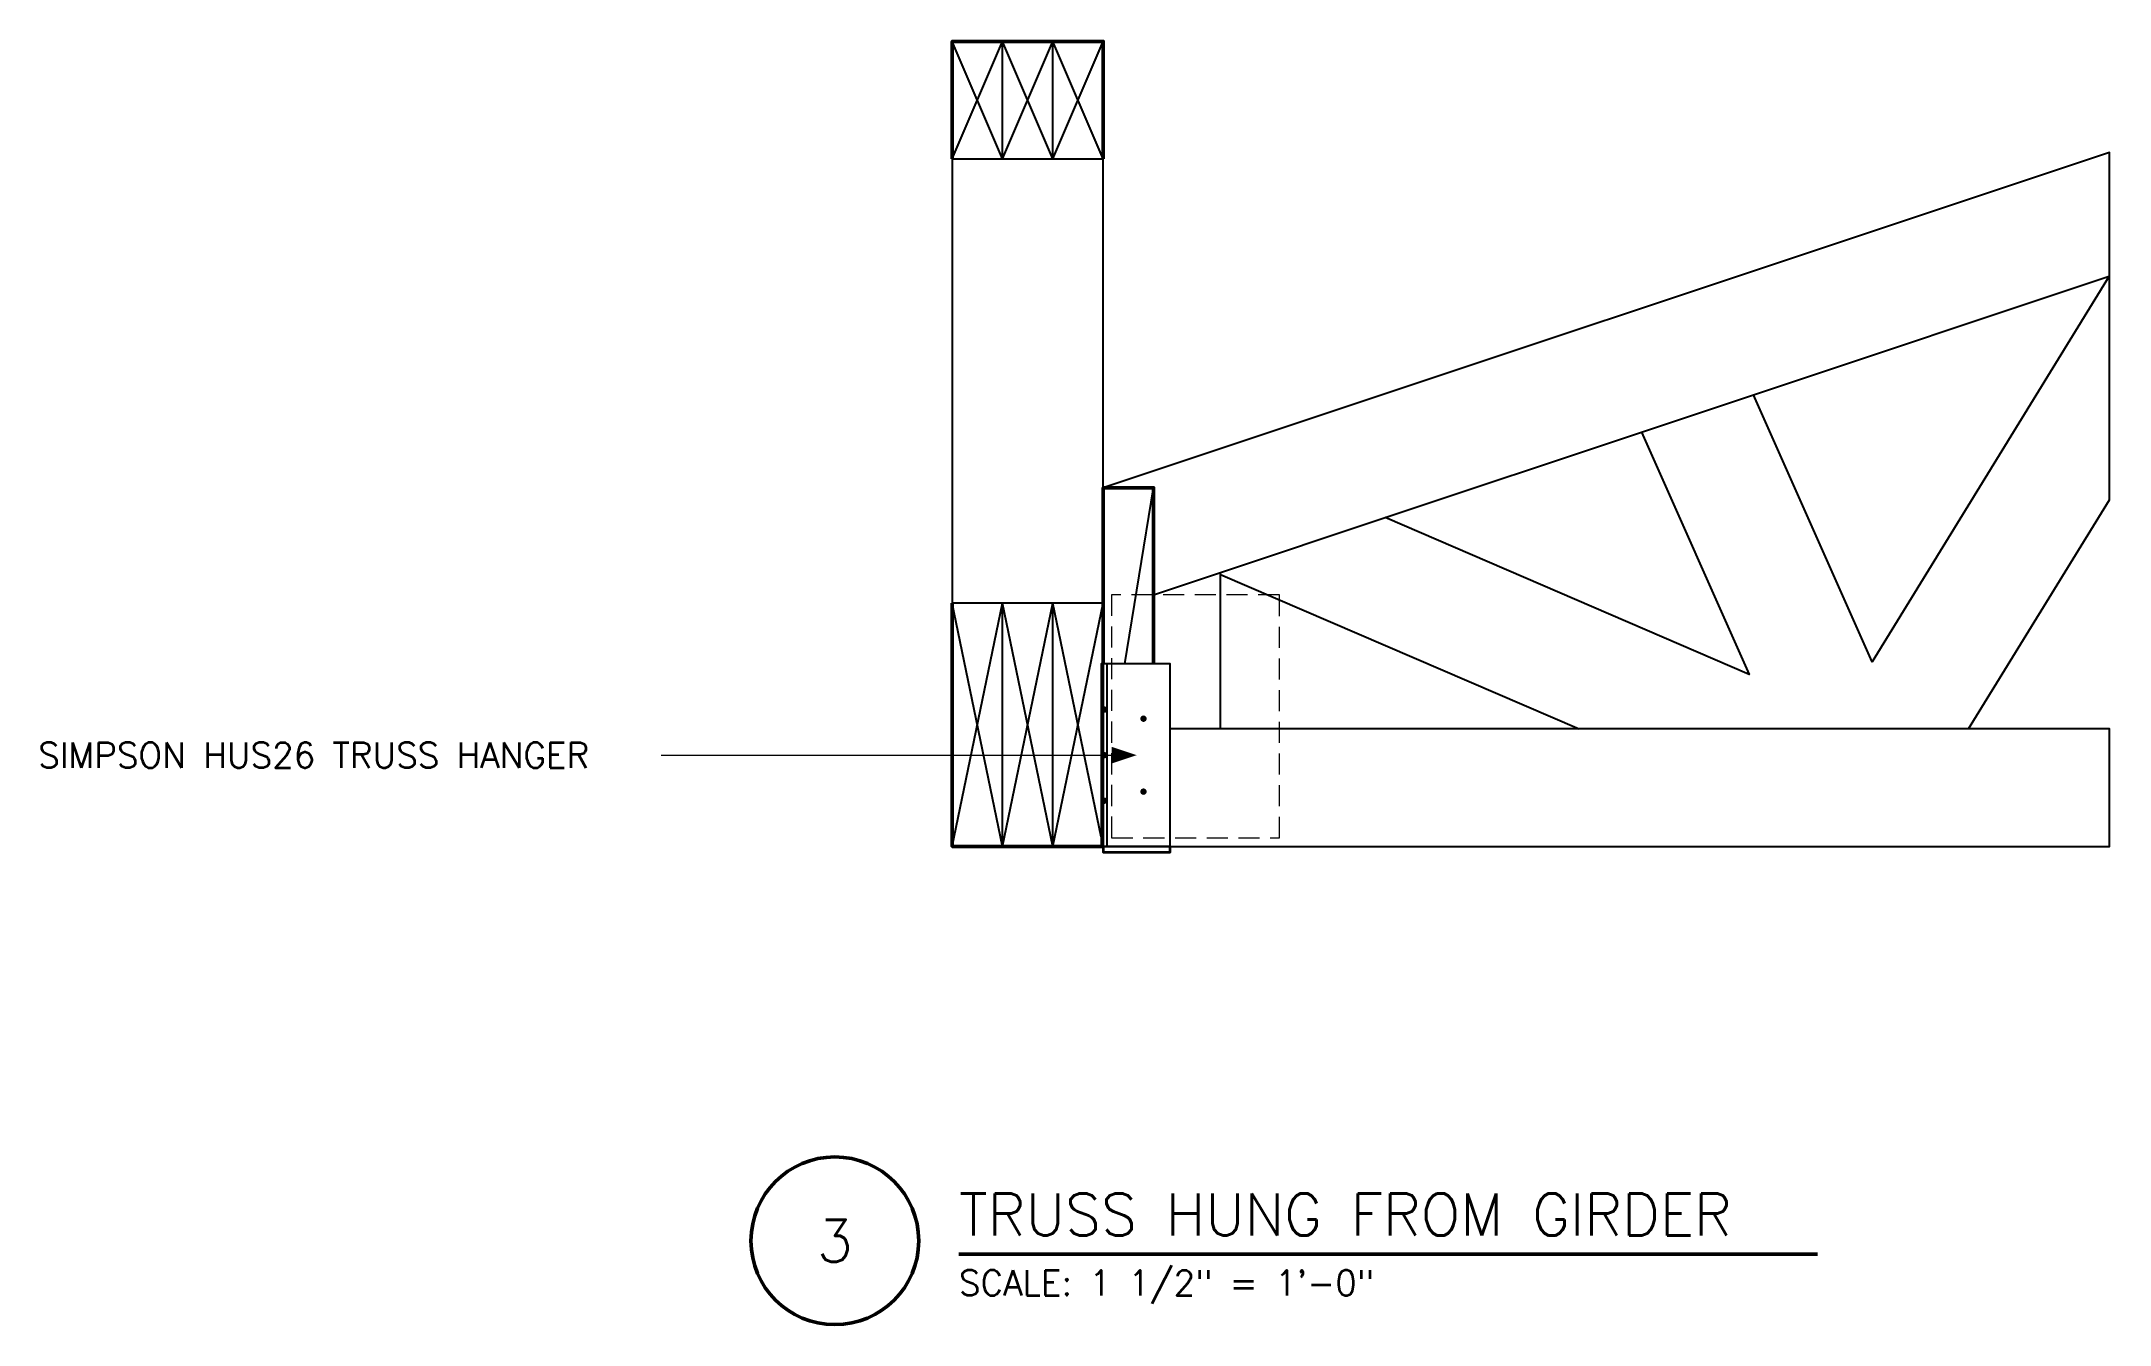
# Model space of a CAD drawing. Header units: inches. Extents: x 32.8 to 94.5, y -14.3 to 24.
import ezdxf
from ezdxf.enums import TextEntityAlignment as Align

# ---------------------------------------------------------------- set-up
doc = ezdxf.new("R2010")
doc.units = ezdxf.units.IN
doc.header["$MEASUREMENT"] = 0
doc.linetypes.add('DASHED', pattern=[0.944882, 0.629921, -0.314961])
for name, color, linetype, lineweight in [('S-ANNO-NOTE', 7, 'CONTINUOUS', 18), ('S-ANNO-TTLB', 7, 'CONTINUOUS', 50), ('S-DETL-BYND', 7, 'CONTINUOUS', 25), ('S-DETL-CUT', 7, 'CONTINUOUS', 50), ('S-DETL-HIDN', 7, 'DASHED', 18), ('S-DETL-STL', 7, 'CONTINUOUS', 35)]:
    doc.layers.add(name, color=color, linetype=linetype, lineweight=lineweight)
doc.styles.add('KERF', font='romans.shx')

msp = doc.modelspace()

# ---------------------------------------------------------------- hatches: boundary and pattern name
at = {"layer": 'S-ANNO-NOTE', "lineweight": 50}
msp.add_hatch(color=256, dxfattribs=at).paths.add_polyline_path([(65.5, 2.71875), (64.75, 2.96875), (64.75, 2.46875)])
at = {"layer": 'S-DETL-STL', "lineweight": 50}
for points in [[(64.6259, 4.078125, 1), (64.4339, 4.078125, 1)], [(64.6259, 4.078125, 1), (64.4339, 4.078125, 1)], [(65.796, 3.80625, 1), (65.604, 3.80625, 1)], [(65.796, 3.80625, 1), (65.604, 3.80625, 1)], [(64.6259, 2.71875, 1), (64.4339, 2.71875, 1)], [(64.6259, 2.71875, 1), (64.4339, 2.71875, 1)], [(64.6259, 1.359375, 1), (64.4339, 1.359375, 1)], [(64.6259, 1.359375, 1), (64.4339, 1.359375, 1)], [(65.796, 1.63125, 1), (65.604, 1.63125, 1)], [(65.796, 1.63125, 1), (65.604, 1.63125, 1)]]:
    msp.add_hatch(color=256, dxfattribs=at).paths.add_polyline_path(points)

# ---------------------------------------------------------------- linework, layer by layer
at = {"layer": 'S-ANNO-NOTE', "lineweight": 18}
msp.add_lwpolyline([(51.32, 2.71875), (52.32, 2.71875), (64.75, 2.71875)], dxfattribs=at)
at = {"layer": 'S-ANNO-TTLB', "lineweight": 50}
msp.add_lwpolyline([(54, -11.7598, 1), (59, -11.7598, 1)], format="xyb", close=True, dxfattribs=at)
msp.add_lwpolyline([(60.2, -12.1598), (85.795238, -12.1598)], dxfattribs=at)
at = {"layer": 'S-DETL-BYND', "lineweight": 25}
for points in [[(60, 20.5), (61.5, 24)], [(61.5, 20.5), (60, 24)], [(61.5, 20.5), (63, 24)], [(63, 20.5), (61.5, 24)], [(61.5, 20.5), (61.5, 24)], [(63, 20.5), (64.5, 24)], [(64.5, 10.689324), (64.5, 20.5), (63, 24)], [(63, 20.5), (63, 24)], [(60, 20.5), (64.5, 20.5)], [(60, 20.5), (60, 7.25)], [(94.488736, 16.996245), (94.5, 17), (94.5, 20.689324), (64.5, 10.689324)], [(66.5, 0), (94.5, 0), (94.5, 3.5), (90.297395, 3.5), (94.5, 10.333433), (94.5, 17)], [(80.545612, 12.348537), (83.881409, 13.46047), (94.488736, 16.996245), (87.417185, 5.497906), (83.881409, 13.46047)], [(66, 7.5), (68, 8.166667), (72.906465, 9.802155), (80.545612, 12.348537), (83.752168, 5.127377), (72.906465, 9.802155)], [(65.148353, 5.4375), (66, 10.689324)], [(68, 8.105689), (68, 8.166667)], [(90.297395, 3.5), (78.685413, 3.5), (68, 3.5), (68, 8.105689), (78.685413, 3.5)], [(63, 0), (64.5, 7.25), (60, 7.25)], [(60, 0), (61.5, 7.25)], [(61.5, 0), (60, 7.25)], [(61.5, 0), (63, 7.25)], [(63, 0), (61.5, 7.25)], [(61.5, 0), (61.5, 7.25)], [(64.4419, 0.280817), (63, 7.25)], [(63, 0), (63, 7.25)], [(64.6179, 5.4375), (64.4419, 5.4375), (64.4419, 0), (64.6179, 0), (64.6179, 5.4375), (64.5, 5.4375)], [(66.5, 0), (66.5, 5.4375), (64.5, 5.4375)], [(64.6179, 5.4375), (64.5, 5.4375), (64.5, 0), (64.6179, 0)], [(64.6179, 5.4375), (64.5, 5.4375)], [(64.6179, 5.4375), (64.5, 5.4375)], [(68, 3.5), (66.5, 3.5)], [(66.5, 0), (64.5, 0), (66.5, 0), (64.5, 0), (64.6179, 0), (64.5, 0), (64.6179, 0), (64.5, 0), (64.6179, 0)]]:
    msp.add_lwpolyline(points, dxfattribs=at)
at = {"layer": 'S-DETL-CUT', "lineweight": 50}
for points in [[(64.5, 20.5), (64.5, 24), (60, 24), (60, 20.5)], [(66, 5.4375), (66, 10.689324), (64.5, 10.689324), (64.5, 7.25)], [(60, 7.25), (60, 0), (64.4419, 0), (64.5, 0)], [(64.5, 5.4375), (64.5, 7.25)]]:
    msp.add_lwpolyline(points, dxfattribs=at)
at = {"layer": 'S-DETL-HIDN', "linetype": 'DASHED', "lineweight": 18}
msp.add_lwpolyline([(64.75, 0.25), (69.75, 0.25), (69.75, 7.5), (64.75, 7.5)], close=True, dxfattribs=at)
at = {"layer": 'S-DETL-STL', "lineweight": 35}
msp.add_lwpolyline([(64.5, 0), (64.5, -0.176), (66.5, -0.176), (66.5, 0)], dxfattribs=at)

# ---------------------------------------------------------------- texts
at = {"layer": 'S-ANNO-NOTE', "lineweight": 18, "style": 'KERF'}
msp.add_text('SIMPSON HUS26 TRUSS HANGER', height=0.75, dxfattribs=at).set_placement((32.75, 2.34375))
at = {"layer": 'S-ANNO-TTLB', "lineweight": 50, "style": 'KERF'}
msp.add_text('TRUSS HUNG FROM GIRDER', height=1.25, dxfattribs=at).set_placement((60.2, -11.5998))
msp.add_text('3', height=1.25, dxfattribs=at).set_placement((56.5, -11.7598), align=Align.MIDDLE_CENTER)
at = {"layer": 'S-ANNO-TTLB', "lineweight": 18, "style": 'KERF'}
msp.add_text('SCALE: 1 1/2" = 1\'-0"', height=0.75, dxfattribs=at).set_placement((60.2, -13.3898))

doc.saveas('drawing.dxf')
